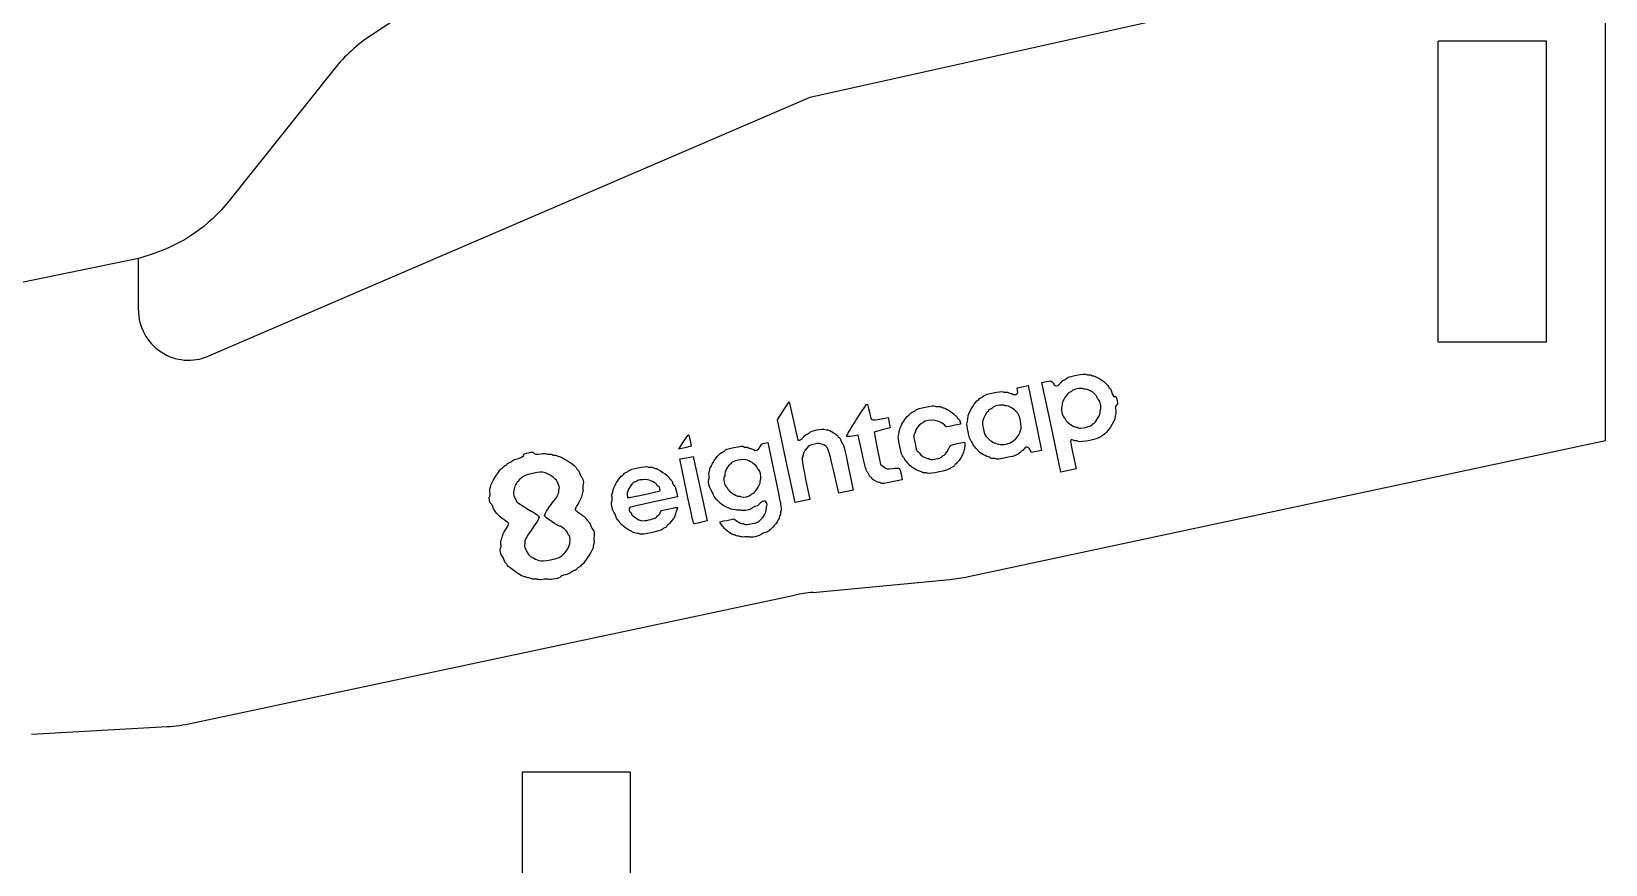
# Model space of a CAD drawing. Header units: centimetres. Extents: x 56783 to 57745, y 15612 to 15912.
# Drawn here: x 57212.46 to 57256.02, y 15751.33 to 15774.4 of the extents above; entities that cross this region are included whole.
import ezdxf

# ---------------------------------------------------------------- set-up
doc = ezdxf.new("R2010")
doc.units = ezdxf.units.CM
doc.header["$MEASUREMENT"] = 0
for name, color, linetype in [('Exterior', 7, 'Continuous'), ('Interior', 4, 'Continuous'), ('Lineas', 3, 'Continuous'), ('Publicidades 2', 30, 'Continuous')]:
    doc.layers.add(name, color=color, linetype=linetype)

msp = doc.modelspace()

# ---------------------------------------------------------------- linework, layer by layer
at = {"layer": 'Exterior'}
for p, q in [((57256.023, 15763.072), (57256.023, 15793.391)), ((57215.416, 15768.11), (57210.499, 15767.099)), ((57238.389, 15759.299), (57256.023, 15763.072)), ((57234.082, 15758.862), (57237.877, 15759.221)), ((57216.892, 15755.237), (57233.575, 15758.785)), ((57212.456, 15754.937), (57216.214, 15755.147))]:
    msp.add_line(p, q, dxfattribs=at)
msp.add_lwpolyline([(57251.392, 15786.026), (57242.485, 15781.873, -0.047169), (57241.696, 15781.593), (57234.205, 15779.698, 0.034969), (57233.615, 15779.505), (57223.92, 15775.547, 0.048603), (57223.157, 15775.146), (57221.865, 15774.296, 0.079223), (57220.831, 15773.352), (57217.917, 15769.695, -0.148355), (57215.792, 15768.23), (57215.416, 15768.11)], format="xyb", dxfattribs=at)
msp.add_lwpolyline([(57230.036, 15735.632), (57230.036, 15744.382), (57229.036, 15744.382), (57229.036, 15753.882), (57226.036, 15753.882), (57226.036, 15744.382), (57225.036, 15744.382), (57225.036, 15735.632)], dxfattribs=at)
for centre, start, end in [((57237.459, 15763.645), 275.3971, 282.0761), ((57234.5, 15754.437), 95.3971, 102.0051), ((57215.968, 15759.584), 273.1842, 282.0051)]:
    msp.add_arc(centre, 4.444, start, end, dxfattribs=at)
at = {"layer": 'Interior'}
for p, q in [((57251.392, 15765.796), (57251.392, 15774.129)), ((57254.392, 15774.129), (57251.392, 15774.129)), ((57254.392, 15765.796), (57254.392, 15774.129)), ((57254.392, 15765.796), (57251.392, 15765.796))]:
    msp.add_line(p, q, dxfattribs=at)
at = {"layer": 'Lineas'}
for p, q in [((57243.426, 15774.664), (57234.002, 15772.567)), ((57234.002, 15772.567), (57217.354, 15765.405)), ((57215.416, 15766.681), (57215.416, 15768.11))]:
    msp.add_line(p, q, dxfattribs=at)
msp.add_arc((57216.805, 15766.681), 1.389, 180, 293.2772, dxfattribs=at)
at = {"layer": 'Publicidades 2'}
for points, knots in [([(57238.819, 15764.307), (57238.801, 15764.287), (57238.767, 15764.266), (57238.744, 15764.261), (57238.722, 15764.256), (57238.696, 15764.237), (57238.686, 15764.219), (57238.675, 15764.2), (57238.655, 15764.182), (57238.642, 15764.179), (57238.598, 15764.17), (57238.411, 15763.867), (57238.386, 15763.764), (57238.374, 15763.712), (57238.365, 15763.656), (57238.369, 15763.641), (57238.372, 15763.626), (57238.365, 15763.592), (57238.354, 15763.568), (57238.325, 15763.508), (57238.412, 15763.097), (57238.463, 15763.052), (57238.482, 15763.036), (57238.504, 15763.001), (57238.509, 15762.976), (57238.514, 15762.951), (57238.553, 15762.9), (57238.594, 15762.858), (57238.636, 15762.819), (57238.67, 15762.781), (57238.672, 15762.773), (57238.681, 15762.737), (57238.921, 15762.602), (57238.961, 15762.611), (57238.971, 15762.613), (57238.987, 15762.602), (57238.998, 15762.589), (57239.007, 15762.575), (57239.035, 15762.566), (57239.058, 15762.571), (57239.082, 15762.577), (57239.122, 15762.571), (57239.144, 15762.56), (57239.177, 15762.543), (57239.249, 15762.552), (57239.45, 15762.594), (57239.712, 15762.65), (57239.732, 15762.658), (57239.851, 15762.763), (57239.851, 15762.763), (57239.902, 15762.804), (57239.902, 15762.804), (57239.916, 15762.813), (57239.934, 15762.834), (57239.938, 15762.851), (57239.952, 15762.89), (57240.012, 15762.901), (57240.048, 15762.87), (57240.065, 15762.858), (57240.088, 15762.821), (57240.103, 15762.79), (57240.103, 15762.79), (57240.127, 15762.733), (57240.127, 15762.733), (57240.127, 15762.733), (57240.413, 15762.794), (57240.413, 15762.794), (57240.413, 15762.794), (57240.229, 15763.695), (57240.229, 15763.695), (57240.229, 15763.695), (57240.043, 15764.595), (57240.043, 15764.595), (57240.043, 15764.595), (57239.739, 15764.531), (57239.739, 15764.531), (57239.739, 15764.531), (57239.75, 15764.45), (57239.75, 15764.45), (57239.761, 15764.37), (57239.758, 15764.365), (57239.698, 15764.347), (57239.655, 15764.334), (57239.627, 15764.336), (57239.611, 15764.352), (57239.598, 15764.367), (57239.576, 15764.377), (57239.563, 15764.374), (57239.547, 15764.371), (57239.523, 15764.38), (57239.507, 15764.392), (57239.49, 15764.405), (57239.459, 15764.412), (57239.436, 15764.407), (57239.413, 15764.402), (57239.374, 15764.408), (57239.35, 15764.419), (57239.29, 15764.448), (57238.862, 15764.358), (57238.819, 15764.307)], [0, 0, 0, 0, 0.030303, 0.030303, 0.030303, 0.060606, 0.060606, 0.060606, 0.090909, 0.090909, 0.090909, 0.121212, 0.121212, 0.121212, 0.151515, 0.151515, 0.151515, 0.181818, 0.181818, 0.181818, 0.212121, 0.212121, 0.212121, 0.242424, 0.242424, 0.242424, 0.272727, 0.272727, 0.272727, 0.30303, 0.30303, 0.30303, 0.333333, 0.333333, 0.333333, 0.363636, 0.363636, 0.363636, 0.393939, 0.393939, 0.393939, 0.424242, 0.424242, 0.424242, 0.454545, 0.454545, 0.454545, 0.484848, 0.484848, 0.484848, 0.515152, 0.515152, 0.515152, 0.545455, 0.545455, 0.545455, 0.575758, 0.575758, 0.575758, 0.606061, 0.606061, 0.606061, 0.636364, 0.636364, 0.636364, 0.666667, 0.666667, 0.666667, 0.69697, 0.69697, 0.69697, 0.727273, 0.727273, 0.727273, 0.757576, 0.757576, 0.757576, 0.787879, 0.787879, 0.787879, 0.818182, 0.818182, 0.818182, 0.848485, 0.848485, 0.848485, 0.878788, 0.878788, 0.878788, 0.909091, 0.909091, 0.909091, 0.939394, 0.939394, 0.939394, 0.969697, 0.969697, 0.969697, 1, 1, 1, 1]), ([(57240.687, 15763.434), (57240.687, 15763.434), (57240.949, 15762.193), (57240.949, 15762.193), (57240.949, 15762.193), (57241.37, 15762.282), (57241.37, 15762.282), (57241.37, 15762.282), (57241.287, 15762.673), (57241.287, 15762.673), (57241.213, 15763.021), (57241.207, 15763.068), (57241.232, 15763.085), (57241.249, 15763.096), (57241.274, 15763.092), (57241.291, 15763.077), (57241.309, 15763.061), (57241.336, 15763.053), (57241.355, 15763.057), (57241.374, 15763.061), (57241.41, 15763.054), (57241.433, 15763.039), (57241.492, 15763.004), (57242.016, 15763.115), (57242.057, 15763.173), (57242.071, 15763.194), (57242.098, 15763.214), (57242.117, 15763.218), (57242.2, 15763.235), (57242.46, 15763.628), (57242.444, 15763.71), (57242.442, 15763.723), (57242.449, 15763.755), (57242.46, 15763.777), (57242.471, 15763.801), (57242.474, 15763.854), (57242.465, 15763.896), (57242.447, 15763.982), (57242.463, 15764.049), (57242.501, 15764.057), (57242.524, 15764.062), (57242.524, 15764.09), (57242.505, 15764.178), (57242.484, 15764.277), (57242.477, 15764.292), (57242.445, 15764.285), (57242.405, 15764.276), (57242.375, 15764.322), (57242.353, 15764.427), (57242.345, 15764.465), (57242.322, 15764.504), (57242.304, 15764.514), (57242.286, 15764.525), (57242.268, 15764.547), (57242.264, 15764.566), (57242.26, 15764.585), (57242.241, 15764.607), (57242.223, 15764.617), (57242.205, 15764.627), (57242.187, 15764.645), (57242.184, 15764.659), (57242.178, 15764.689), (57241.889, 15764.866), (57241.855, 15764.858), (57241.841, 15764.856), (57241.815, 15764.864), (57241.799, 15764.877), (57241.782, 15764.889), (57241.751, 15764.896), (57241.728, 15764.891), (57241.705, 15764.887), (57241.666, 15764.892), (57241.642, 15764.903), (57241.61, 15764.919), (57241.542, 15764.91), (57241.37, 15764.874), (57241.199, 15764.837), (57241.133, 15764.818), (57241.111, 15764.791), (57241.093, 15764.771), (57241.059, 15764.75), (57241.036, 15764.745), (57241.014, 15764.741), (57240.988, 15764.721), (57240.978, 15764.703), (57240.967, 15764.685), (57240.949, 15764.667), (57240.936, 15764.664), (57240.922, 15764.661), (57240.908, 15764.644), (57240.906, 15764.626), (57240.898, 15764.578), (57240.778, 15764.569), (57240.758, 15764.617), (57240.75, 15764.635), (57240.728, 15764.668), (57240.707, 15764.69), (57240.674, 15764.723), (57240.652, 15764.724), (57240.547, 15764.702), (57240.547, 15764.702), (57240.425, 15764.676), (57240.425, 15764.676), (57240.425, 15764.676), (57240.687, 15763.434), (57240.687, 15763.434)], [0, 0, 0, 0, 0.028571, 0.028571, 0.028571, 0.057143, 0.057143, 0.057143, 0.085714, 0.085714, 0.085714, 0.114286, 0.114286, 0.114286, 0.142857, 0.142857, 0.142857, 0.171429, 0.171429, 0.171429, 0.2, 0.2, 0.2, 0.228571, 0.228571, 0.228571, 0.257143, 0.257143, 0.257143, 0.285714, 0.285714, 0.285714, 0.314286, 0.314286, 0.314286, 0.342857, 0.342857, 0.342857, 0.371429, 0.371429, 0.371429, 0.4, 0.4, 0.4, 0.428571, 0.428571, 0.428571, 0.457143, 0.457143, 0.457143, 0.485714, 0.485714, 0.485714, 0.514286, 0.514286, 0.514286, 0.542857, 0.542857, 0.542857, 0.571429, 0.571429, 0.571429, 0.6, 0.6, 0.6, 0.628571, 0.628571, 0.628571, 0.657143, 0.657143, 0.657143, 0.685714, 0.685714, 0.685714, 0.714286, 0.714286, 0.714286, 0.742857, 0.742857, 0.742857, 0.771429, 0.771429, 0.771429, 0.8, 0.8, 0.8, 0.828571, 0.828571, 0.828571, 0.857143, 0.857143, 0.857143, 0.885714, 0.885714, 0.885714, 0.914286, 0.914286, 0.914286, 0.942857, 0.942857, 0.942857, 0.971429, 0.971429, 0.971429, 1, 1, 1, 1]), ([(57233.262, 15763.89), (57233.262, 15763.89), (57233.101, 15763.641), (57233.101, 15763.641), (57233.101, 15763.641), (57233.347, 15762.498), (57233.347, 15762.498), (57233.347, 15762.498), (57233.595, 15761.353), (57233.595, 15761.353), (57233.595, 15761.353), (57233.996, 15761.438), (57233.996, 15761.438), (57233.996, 15761.438), (57233.882, 15762.002), (57233.882, 15762.002), (57233.787, 15762.473), (57233.772, 15762.572), (57233.791, 15762.596), (57233.803, 15762.612), (57233.811, 15762.64), (57233.808, 15762.657), (57233.802, 15762.696), (57233.835, 15762.756), (57233.917, 15762.858), (57233.979, 15762.931), (57233.994, 15762.938), (57234.131, 15762.967), (57234.259, 15762.994), (57234.287, 15762.994), (57234.352, 15762.962), (57234.505, 15762.89), (57234.506, 15762.886), (57234.66, 15762.213), (57234.66, 15762.213), (57234.798, 15761.607), (57234.798, 15761.607), (57234.798, 15761.607), (57235.199, 15761.692), (57235.199, 15761.692), (57235.199, 15761.692), (57235.073, 15762.316), (57235.073, 15762.316), (57234.964, 15762.849), (57234.94, 15762.946), (57234.907, 15762.977), (57234.887, 15762.997), (57234.864, 15763.04), (57234.857, 15763.072), (57234.851, 15763.105), (57234.829, 15763.14), (57234.811, 15763.15), (57234.793, 15763.16), (57234.775, 15763.179), (57234.772, 15763.192), (57234.765, 15763.226), (57234.535, 15763.371), (57234.497, 15763.363), (57234.479, 15763.36), (57234.446, 15763.366), (57234.422, 15763.377), (57234.362, 15763.405), (57234.03, 15763.334), (57233.986, 15763.285), (57233.969, 15763.266), (57233.939, 15763.245), (57233.918, 15763.241), (57233.897, 15763.236), (57233.853, 15763.199), (57233.82, 15763.158), (57233.781, 15763.114), (57233.74, 15763.084), (57233.714, 15763.082), (57233.714, 15763.082), (57233.669, 15763.079), (57233.669, 15763.079), (57233.669, 15763.079), (57233.547, 15763.609), (57233.547, 15763.609), (57233.547, 15763.609), (57233.425, 15764.14), (57233.425, 15764.14), (57233.425, 15764.14), (57233.262, 15763.89), (57233.262, 15763.89)], [0, 0, 0, 0, 0.035714, 0.035714, 0.035714, 0.071429, 0.071429, 0.071429, 0.107143, 0.107143, 0.107143, 0.142857, 0.142857, 0.142857, 0.178571, 0.178571, 0.178571, 0.214286, 0.214286, 0.214286, 0.25, 0.25, 0.25, 0.285714, 0.285714, 0.285714, 0.321429, 0.321429, 0.321429, 0.357143, 0.357143, 0.357143, 0.392857, 0.392857, 0.392857, 0.428571, 0.428571, 0.428571, 0.464286, 0.464286, 0.464286, 0.5, 0.5, 0.5, 0.535714, 0.535714, 0.535714, 0.571429, 0.571429, 0.571429, 0.607143, 0.607143, 0.607143, 0.642857, 0.642857, 0.642857, 0.678571, 0.678571, 0.678571, 0.714286, 0.714286, 0.714286, 0.75, 0.75, 0.75, 0.785714, 0.785714, 0.785714, 0.821429, 0.821429, 0.821429, 0.857143, 0.857143, 0.857143, 0.892857, 0.892857, 0.892857, 0.928571, 0.928571, 0.928571, 0.964286, 0.964286, 0.964286, 1, 1, 1, 1]), ([(57241.55, 15764.505), (57241.573, 15764.493), (57241.61, 15764.487), (57241.631, 15764.492), (57241.669, 15764.5), (57241.859, 15764.404), (57241.865, 15764.376), (57241.867, 15764.366), (57241.884, 15764.35), (57241.903, 15764.338), (57241.922, 15764.324), (57241.941, 15764.296), (57241.946, 15764.273), (57241.951, 15764.25), (57241.972, 15764.217), (57241.992, 15764.201), (57242.014, 15764.182), (57242.037, 15764.129), (57242.049, 15764.071), (57242.061, 15764.014), (57242.061, 15763.956), (57242.049, 15763.93), (57242.038, 15763.907), (57242.032, 15763.868), (57242.036, 15763.847), (57242.046, 15763.801), (57241.898, 15763.551), (57241.856, 15763.542), (57241.84, 15763.538), (57241.82, 15763.52), (57241.81, 15763.502), (57241.784, 15763.455), (57241.471, 15763.389), (57241.428, 15763.421), (57241.411, 15763.434), (57241.384, 15763.442), (57241.368, 15763.439), (57241.328, 15763.43), (57241.093, 15763.59), (57241.084, 15763.632), (57241.08, 15763.651), (57241.06, 15763.681), (57241.041, 15763.697), (57240.99, 15763.74), (57240.94, 15763.973), (57240.974, 15764.014), (57240.986, 15764.03), (57240.993, 15764.064), (57240.988, 15764.089), (57240.976, 15764.146), (57241.13, 15764.386), (57241.188, 15764.398), (57241.211, 15764.403), (57241.244, 15764.424), (57241.26, 15764.443), (57241.279, 15764.465), (57241.334, 15764.489), (57241.399, 15764.503), (57241.464, 15764.516), (57241.524, 15764.517), (57241.55, 15764.505)], [0, 0, 0, 0, 0.05, 0.05, 0.05, 0.1, 0.1, 0.1, 0.15, 0.15, 0.15, 0.2, 0.2, 0.2, 0.25, 0.25, 0.25, 0.3, 0.3, 0.3, 0.35, 0.35, 0.35, 0.4, 0.4, 0.4, 0.45, 0.45, 0.45, 0.5, 0.5, 0.5, 0.55, 0.55, 0.55, 0.6, 0.6, 0.6, 0.65, 0.65, 0.65, 0.7, 0.7, 0.7, 0.75, 0.75, 0.75, 0.8, 0.8, 0.8, 0.85, 0.85, 0.85, 0.9, 0.9, 0.9, 0.95, 0.95, 0.95, 1, 1, 1, 1]), ([(57235.286, 15763.642), (57235.137, 15763.409), (57235.019, 15763.206), (57235.022, 15763.191), (57235.025, 15763.174), (57235.07, 15763.173), (57235.182, 15763.189), (57235.182, 15763.189), (57235.337, 15763.212), (57235.337, 15763.212), (57235.337, 15763.212), (57235.447, 15762.718), (57235.447, 15762.718), (57235.535, 15762.32), (57235.562, 15762.22), (57235.592, 15762.192), (57235.612, 15762.172), (57235.633, 15762.139), (57235.638, 15762.116), (57235.643, 15762.093), (57235.662, 15762.067), (57235.68, 15762.057), (57235.699, 15762.047), (57235.716, 15762.033), (57235.718, 15762.023), (57235.723, 15761.996), (57235.881, 15761.9), (57235.91, 15761.906), (57235.925, 15761.909), (57235.949, 15761.9), (57235.966, 15761.888), (57235.99, 15761.869), (57236.05, 15761.876), (57236.277, 15761.924), (57236.277, 15761.924), (57236.56, 15761.984), (57236.56, 15761.984), (57236.56, 15761.984), (57236.528, 15762.136), (57236.528, 15762.136), (57236.508, 15762.228), (57236.487, 15762.293), (57236.471, 15762.3), (57236.456, 15762.307), (57236.375, 15762.304), (57236.289, 15762.293), (57236.138, 15762.273), (57236.131, 15762.274), (57236.044, 15762.339), (57236.044, 15762.339), (57235.956, 15762.405), (57235.956, 15762.405), (57235.956, 15762.405), (57235.865, 15762.854), (57235.865, 15762.854), (57235.865, 15762.854), (57235.776, 15763.304), (57235.776, 15763.304), (57235.776, 15763.304), (57236.001, 15763.362), (57236.001, 15763.362), (57236.001, 15763.362), (57236.225, 15763.419), (57236.225, 15763.419), (57236.225, 15763.419), (57236.164, 15763.706), (57236.164, 15763.706), (57236.164, 15763.706), (57235.976, 15763.67), (57235.976, 15763.67), (57235.677, 15763.615), (57235.704, 15763.6), (57235.649, 15763.856), (57235.615, 15764.019), (57235.597, 15764.075), (57235.58, 15764.071), (57235.567, 15764.068), (57235.434, 15763.875), (57235.286, 15763.642), (57235.286, 15763.642), (57235.286, 15763.642), (57235.286, 15763.642)], [0, 0, 0, 0, 0.037037, 0.037037, 0.037037, 0.074074, 0.074074, 0.074074, 0.111111, 0.111111, 0.111111, 0.148148, 0.148148, 0.148148, 0.185185, 0.185185, 0.185185, 0.222222, 0.222222, 0.222222, 0.259259, 0.259259, 0.259259, 0.296296, 0.296296, 0.296296, 0.333333, 0.333333, 0.333333, 0.37037, 0.37037, 0.37037, 0.407407, 0.407407, 0.407407, 0.444444, 0.444444, 0.444444, 0.481481, 0.481481, 0.481481, 0.518519, 0.518519, 0.518519, 0.555556, 0.555556, 0.555556, 0.592593, 0.592593, 0.592593, 0.62963, 0.62963, 0.62963, 0.666667, 0.666667, 0.666667, 0.703704, 0.703704, 0.703704, 0.740741, 0.740741, 0.740741, 0.777778, 0.777778, 0.777778, 0.814815, 0.814815, 0.814815, 0.851852, 0.851852, 0.851852, 0.888889, 0.888889, 0.888889, 0.925926, 0.925926, 0.925926, 0.962963, 0.962963, 0.962963, 1, 1, 1, 1]), ([(57236.928, 15763.907), (57236.91, 15763.887), (57236.878, 15763.867), (57236.857, 15763.862), (57236.81, 15763.852), (57236.668, 15763.712), (57236.598, 15763.608), (57236.53, 15763.504), (57236.46, 15763.327), (57236.469, 15763.283), (57236.473, 15763.266), (57236.466, 15763.231), (57236.455, 15763.206), (57236.44, 15763.175), (57236.449, 15763.103), (57236.491, 15762.907), (57236.532, 15762.71), (57236.553, 15762.641), (57236.58, 15762.618), (57236.599, 15762.6), (57236.62, 15762.567), (57236.625, 15762.544), (57236.63, 15762.519), (57236.645, 15762.496), (57236.658, 15762.493), (57236.669, 15762.487), (57236.691, 15762.466), (57236.707, 15762.448), (57236.776, 15762.35), (57236.916, 15762.252), (57237.035, 15762.22), (57237.079, 15762.207), (57237.119, 15762.189), (57237.121, 15762.18), (57237.123, 15762.17), (57237.144, 15762.167), (57237.169, 15762.172), (57237.193, 15762.177), (57237.233, 15762.172), (57237.257, 15762.161), (57237.319, 15762.132), (57237.838, 15762.242), (57237.883, 15762.293), (57237.901, 15762.313), (57237.935, 15762.334), (57237.959, 15762.339), (57237.984, 15762.344), (57238.002, 15762.356), (57237.999, 15762.368), (57237.997, 15762.377), (57238.019, 15762.406), (57238.046, 15762.427), (57238.103, 15762.473), (57238.226, 15762.647), (57238.237, 15762.697), (57238.239, 15762.714), (57238.255, 15762.771), (57238.272, 15762.822), (57238.289, 15762.874), (57238.297, 15762.941), (57238.291, 15762.972), (57238.291, 15762.972), (57238.279, 15763.025), (57238.279, 15763.025), (57238.279, 15763.025), (57238.079, 15762.983), (57238.079, 15762.983), (57237.903, 15762.946), (57237.877, 15762.936), (57237.872, 15762.905), (57237.866, 15762.848), (57237.751, 15762.674), (57237.715, 15762.667), (57237.697, 15762.663), (57237.675, 15762.644), (57237.665, 15762.626), (57237.639, 15762.579), (57237.364, 15762.521), (57237.321, 15762.554), (57237.305, 15762.566), (57237.277, 15762.574), (57237.26, 15762.57), (57237.22, 15762.562), (57237.035, 15762.683), (57237.026, 15762.725), (57237.022, 15762.742), (57237.005, 15762.756), (57236.988, 15762.76), (57236.964, 15762.763), (57236.949, 15762.806), (57236.911, 15762.984), (57236.884, 15763.112), (57236.872, 15763.209), (57236.882, 15763.219), (57236.891, 15763.229), (57236.904, 15763.265), (57236.912, 15763.303), (57236.925, 15763.374), (57237.033, 15763.52), (57237.079, 15763.53), (57237.093, 15763.533), (57237.122, 15763.553), (57237.142, 15763.575), (57237.185, 15763.622), (57237.338, 15763.646), (57237.458, 15763.626), (57237.559, 15763.609), (57237.711, 15763.532), (57237.744, 15763.479), (57237.771, 15763.439), (57237.779, 15763.438), (57237.974, 15763.48), (57237.974, 15763.48), (57238.174, 15763.522), (57238.174, 15763.522), (57238.174, 15763.522), (57238.161, 15763.587), (57238.161, 15763.587), (57238.153, 15763.621), (57238.132, 15763.659), (57238.113, 15763.669), (57238.095, 15763.679), (57238.077, 15763.701), (57238.073, 15763.72), (57238.069, 15763.739), (57238.051, 15763.755), (57238.034, 15763.76), (57238.018, 15763.762), (57238.001, 15763.777), (57237.998, 15763.792), (57237.991, 15763.824), (57237.723, 15763.985), (57237.689, 15763.978), (57237.675, 15763.975), (57237.652, 15763.984), (57237.635, 15763.997), (57237.618, 15764.009), (57237.581, 15764.015), (57237.553, 15764.009), (57237.524, 15764.003), (57237.487, 15764.009), (57237.47, 15764.022), (57237.427, 15764.054), (57236.973, 15763.958), (57236.928, 15763.907), (57236.928, 15763.907), (57236.928, 15763.907), (57236.928, 15763.907)], [0, 0, 0, 0, 0.020408, 0.020408, 0.020408, 0.040816, 0.040816, 0.040816, 0.061224, 0.061224, 0.061224, 0.081633, 0.081633, 0.081633, 0.102041, 0.102041, 0.102041, 0.122449, 0.122449, 0.122449, 0.142857, 0.142857, 0.142857, 0.163265, 0.163265, 0.163265, 0.183673, 0.183673, 0.183673, 0.204082, 0.204082, 0.204082, 0.22449, 0.22449, 0.22449, 0.244898, 0.244898, 0.244898, 0.265306, 0.265306, 0.265306, 0.285714, 0.285714, 0.285714, 0.306122, 0.306122, 0.306122, 0.326531, 0.326531, 0.326531, 0.346939, 0.346939, 0.346939, 0.367347, 0.367347, 0.367347, 0.387755, 0.387755, 0.387755, 0.408163, 0.408163, 0.408163, 0.428571, 0.428571, 0.428571, 0.44898, 0.44898, 0.44898, 0.469388, 0.469388, 0.469388, 0.489796, 0.489796, 0.489796, 0.510204, 0.510204, 0.510204, 0.530612, 0.530612, 0.530612, 0.55102, 0.55102, 0.55102, 0.571429, 0.571429, 0.571429, 0.591837, 0.591837, 0.591837, 0.612245, 0.612245, 0.612245, 0.632653, 0.632653, 0.632653, 0.653061, 0.653061, 0.653061, 0.673469, 0.673469, 0.673469, 0.693878, 0.693878, 0.693878, 0.714286, 0.714286, 0.714286, 0.734694, 0.734694, 0.734694, 0.755102, 0.755102, 0.755102, 0.77551, 0.77551, 0.77551, 0.795918, 0.795918, 0.795918, 0.816327, 0.816327, 0.816327, 0.836735, 0.836735, 0.836735, 0.857143, 0.857143, 0.857143, 0.877551, 0.877551, 0.877551, 0.897959, 0.897959, 0.897959, 0.918367, 0.918367, 0.918367, 0.938776, 0.938776, 0.938776, 0.959184, 0.959184, 0.959184, 0.979592, 0.979592, 0.979592, 1, 1, 1, 1]), ([(57239.369, 15764.044), (57239.393, 15764.033), (57239.427, 15764.026), (57239.442, 15764.029), (57239.48, 15764.037), (57239.685, 15763.927), (57239.692, 15763.893), (57239.695, 15763.879), (57239.711, 15763.861), (57239.729, 15763.852), (57239.803, 15763.812), (57239.886, 15763.419), (57239.834, 15763.352), (57239.822, 15763.337), (57239.815, 15763.314), (57239.817, 15763.3), (57239.824, 15763.268), (57239.719, 15763.126), (57239.634, 15763.056), (57239.54, 15762.98), (57239.339, 15762.932), (57239.228, 15762.963), (57239.095, 15762.998), (57239.018, 15763.04), (57238.928, 15763.13), (57238.842, 15763.216), (57238.835, 15763.229), (57238.803, 15763.379), (57238.777, 15763.502), (57238.775, 15763.559), (57238.792, 15763.622), (57238.818, 15763.716), (57238.889, 15763.852), (57238.917, 15763.859), (57238.927, 15763.861), (57238.937, 15763.877), (57238.942, 15763.894), (57238.944, 15763.91), (57238.966, 15763.929), (57238.991, 15763.934), (57239.018, 15763.94), (57239.046, 15763.959), (57239.056, 15763.978), (57239.08, 15764.023), (57239.309, 15764.071), (57239.369, 15764.044)], [0, 0, 0, 0, 0.066667, 0.066667, 0.066667, 0.133333, 0.133333, 0.133333, 0.2, 0.2, 0.2, 0.266667, 0.266667, 0.266667, 0.333333, 0.333333, 0.333333, 0.4, 0.4, 0.4, 0.466667, 0.466667, 0.466667, 0.533333, 0.533333, 0.533333, 0.6, 0.6, 0.6, 0.666667, 0.666667, 0.666667, 0.733333, 0.733333, 0.733333, 0.8, 0.8, 0.8, 0.866667, 0.866667, 0.866667, 0.933333, 0.933333, 0.933333, 1, 1, 1, 1]), ([(57230.497, 15763.027), (57230.497, 15763.027), (57230.37, 15762.828), (57230.37, 15762.828), (57230.37, 15762.828), (57230.54, 15762.87), (57230.54, 15762.87), (57230.54, 15762.87), (57230.711, 15762.912), (57230.711, 15762.912), (57230.711, 15762.912), (57230.683, 15763.072), (57230.683, 15763.072), (57230.669, 15763.159), (57230.648, 15763.228), (57230.641, 15763.227), (57230.631, 15763.225), (57230.566, 15763.135), (57230.497, 15763.027), (57230.497, 15763.027), (57230.497, 15763.027), (57230.497, 15763.027)], [0, 0, 0, 0, 0.142857, 0.142857, 0.142857, 0.285714, 0.285714, 0.285714, 0.428571, 0.428571, 0.428571, 0.571429, 0.571429, 0.571429, 0.714286, 0.714286, 0.714286, 0.857143, 0.857143, 0.857143, 1, 1, 1, 1]), ([(57231.645, 15762.79), (57231.634, 15762.772), (57231.607, 15762.752), (57231.58, 15762.747), (57231.519, 15762.734), (57231.351, 15762.537), (57231.299, 15762.414), (57231.276, 15762.363), (57231.252, 15762.318), (57231.242, 15762.316), (57231.234, 15762.315), (57231.23, 15762.298), (57231.234, 15762.277), (57231.238, 15762.258), (57231.231, 15762.228), (57231.218, 15762.211), (57231.206, 15762.195), (57231.201, 15762.15), (57231.209, 15762.112), (57231.216, 15762.073), (57231.215, 15762.019), (57231.205, 15761.989), (57231.182, 15761.919), (57231.213, 15761.775), (57231.267, 15761.697), (57231.29, 15761.662), (57231.315, 15761.613), (57231.32, 15761.59), (57231.335, 15761.518), (57231.495, 15761.338), (57231.605, 15761.268), (57231.725, 15761.193), (57231.937, 15761.126), (57232.011, 15761.142), (57232.038, 15761.146), (57232.084, 15761.143), (57232.114, 15761.134), (57232.144, 15761.124), (57232.212, 15761.126), (57232.263, 15761.137), (57232.317, 15761.149), (57232.377, 15761.173), (57232.401, 15761.194), (57232.424, 15761.215), (57232.47, 15761.237), (57232.504, 15761.246), (57232.536, 15761.253), (57232.567, 15761.267), (57232.573, 15761.279), (57232.584, 15761.311), (57232.682, 15761.384), (57232.728, 15761.393), (57232.799, 15761.408), (57232.834, 15761.328), (57232.804, 15761.222), (57232.795, 15761.19), (57232.79, 15761.149), (57232.793, 15761.134), (57232.803, 15761.086), (57232.713, 15760.927), (57232.654, 15760.887), (57232.622, 15760.864), (57232.594, 15760.838), (57232.589, 15760.825), (57232.585, 15760.812), (57232.503, 15760.787), (57232.404, 15760.766), (57232.268, 15760.737), (57232.217, 15760.734), (57232.195, 15760.752), (57232.179, 15760.764), (57232.149, 15760.772), (57232.132, 15760.768), (57232.113, 15760.764), (57232.051, 15760.791), (57231.995, 15760.829), (57231.995, 15760.829), (57231.895, 15760.898), (57231.895, 15760.898), (57231.895, 15760.898), (57231.7, 15760.857), (57231.7, 15760.857), (57231.591, 15760.834), (57231.504, 15760.811), (57231.505, 15760.806), (57231.507, 15760.8), (57231.518, 15760.782), (57231.532, 15760.765), (57231.543, 15760.75), (57231.578, 15760.705), (57231.606, 15760.667), (57231.664, 15760.592), (57231.854, 15760.45), (57231.89, 15760.458), (57231.902, 15760.46), (57231.925, 15760.451), (57231.942, 15760.439), (57231.959, 15760.426), (57231.986, 15760.418), (57232.005, 15760.422), (57232.025, 15760.426), (57232.052, 15760.42), (57232.066, 15760.407), (57232.081, 15760.396), (57232.144, 15760.392), (57232.204, 15760.4), (57232.264, 15760.407), (57232.32, 15760.405), (57232.327, 15760.395), (57232.345, 15760.363), (57232.623, 15760.427), (57232.662, 15760.471), (57232.679, 15760.491), (57232.73, 15760.516), (57232.774, 15760.525), (57232.822, 15760.535), (57232.861, 15760.555), (57232.871, 15760.575), (57232.881, 15760.594), (57232.903, 15760.612), (57232.922, 15760.616), (57232.96, 15760.624), (57233.162, 15760.898), (57233.154, 15760.935), (57233.151, 15760.948), (57233.16, 15760.972), (57233.173, 15760.988), (57233.185, 15761.005), (57233.192, 15761.038), (57233.187, 15761.061), (57233.182, 15761.084), (57233.189, 15761.118), (57233.202, 15761.134), (57233.222, 15761.16), (57233.199, 15761.289), (57233.03, 15762.088), (57233.03, 15762.088), (57232.835, 15763.012), (57232.835, 15763.012), (57232.835, 15763.012), (57232.753, 15762.995), (57232.753, 15762.995), (57232.682, 15762.98), (57232.661, 15762.965), (57232.623, 15762.899), (57232.559, 15762.788), (57232.515, 15762.769), (57232.439, 15762.817), (57232.405, 15762.837), (57232.368, 15762.853), (57232.356, 15762.851), (57232.345, 15762.849), (57232.323, 15762.858), (57232.306, 15762.87), (57232.29, 15762.883), (57232.256, 15762.89), (57232.233, 15762.885), (57232.21, 15762.88), (57232.177, 15762.887), (57232.16, 15762.899), (57232.136, 15762.918), (57232.082, 15762.913), (57231.896, 15762.874), (57231.711, 15762.834), (57231.659, 15762.817), (57231.645, 15762.79), (57231.645, 15762.79), (57231.645, 15762.79), (57231.645, 15762.79)], [0, 0, 0, 0, 0.017857, 0.017857, 0.017857, 0.035714, 0.035714, 0.035714, 0.053571, 0.053571, 0.053571, 0.071429, 0.071429, 0.071429, 0.089286, 0.089286, 0.089286, 0.107143, 0.107143, 0.107143, 0.125, 0.125, 0.125, 0.142857, 0.142857, 0.142857, 0.160714, 0.160714, 0.160714, 0.178571, 0.178571, 0.178571, 0.196429, 0.196429, 0.196429, 0.214286, 0.214286, 0.214286, 0.232143, 0.232143, 0.232143, 0.25, 0.25, 0.25, 0.267857, 0.267857, 0.267857, 0.285714, 0.285714, 0.285714, 0.303571, 0.303571, 0.303571, 0.321429, 0.321429, 0.321429, 0.339286, 0.339286, 0.339286, 0.357143, 0.357143, 0.357143, 0.375, 0.375, 0.375, 0.392857, 0.392857, 0.392857, 0.410714, 0.410714, 0.410714, 0.428571, 0.428571, 0.428571, 0.446429, 0.446429, 0.446429, 0.464286, 0.464286, 0.464286, 0.482143, 0.482143, 0.482143, 0.5, 0.5, 0.5, 0.517857, 0.517857, 0.517857, 0.535714, 0.535714, 0.535714, 0.553571, 0.553571, 0.553571, 0.571429, 0.571429, 0.571429, 0.589286, 0.589286, 0.589286, 0.607143, 0.607143, 0.607143, 0.625, 0.625, 0.625, 0.642857, 0.642857, 0.642857, 0.660714, 0.660714, 0.660714, 0.678571, 0.678571, 0.678571, 0.696429, 0.696429, 0.696429, 0.714286, 0.714286, 0.714286, 0.732143, 0.732143, 0.732143, 0.75, 0.75, 0.75, 0.767857, 0.767857, 0.767857, 0.785714, 0.785714, 0.785714, 0.803571, 0.803571, 0.803571, 0.821429, 0.821429, 0.821429, 0.839286, 0.839286, 0.839286, 0.857143, 0.857143, 0.857143, 0.875, 0.875, 0.875, 0.892857, 0.892857, 0.892857, 0.910714, 0.910714, 0.910714, 0.928571, 0.928571, 0.928571, 0.946429, 0.946429, 0.946429, 0.964286, 0.964286, 0.964286, 0.982143, 0.982143, 0.982143, 1, 1, 1, 1]), ([(57226.083, 15762.672), (57226.091, 15762.632), (57226.019, 15762.589), (57225.9, 15762.564), (57225.843, 15762.552), (57225.788, 15762.526), (57225.771, 15762.507), (57225.753, 15762.487), (57225.715, 15762.465), (57225.687, 15762.459), (57225.66, 15762.453), (57225.629, 15762.433), (57225.618, 15762.415), (57225.608, 15762.397), (57225.586, 15762.378), (57225.567, 15762.374), (57225.548, 15762.37), (57225.526, 15762.351), (57225.516, 15762.333), (57225.506, 15762.315), (57225.486, 15762.297), (57225.47, 15762.294), (57225.428, 15762.285), (57225.157, 15761.858), (57225.167, 15761.814), (57225.171, 15761.793), (57225.163, 15761.764), (57225.151, 15761.747), (57225.137, 15761.73), (57225.134, 15761.686), (57225.144, 15761.636), (57225.155, 15761.587), (57225.152, 15761.542), (57225.138, 15761.525), (57225.107, 15761.485), (57225.139, 15761.332), (57225.185, 15761.303), (57225.204, 15761.29), (57225.226, 15761.25), (57225.234, 15761.214), (57225.253, 15761.122), (57225.386, 15760.973), (57225.538, 15760.871), (57225.607, 15760.824), (57225.665, 15760.778), (57225.667, 15760.769), (57225.669, 15760.757), (57225.635, 15760.692), (57225.592, 15760.621), (57225.547, 15760.552), (57225.508, 15760.48), (57225.506, 15760.464), (57225.502, 15760.447), (57225.485, 15760.395), (57225.467, 15760.347), (57225.449, 15760.298), (57225.443, 15760.231), (57225.45, 15760.19), (57225.458, 15760.152), (57225.454, 15760.105), (57225.442, 15760.085), (57225.414, 15760.041), (57225.444, 15759.896), (57225.491, 15759.856), (57225.51, 15759.838), (57225.534, 15759.793), (57225.542, 15759.753), (57225.551, 15759.715), (57225.573, 15759.675), (57225.591, 15759.665), (57225.609, 15759.655), (57225.628, 15759.631), (57225.632, 15759.61), (57225.642, 15759.566), (57226.062, 15759.286), (57226.104, 15759.295), (57226.119, 15759.298), (57226.145, 15759.29), (57226.162, 15759.277), (57226.178, 15759.265), (57226.206, 15759.257), (57226.225, 15759.261), (57226.244, 15759.265), (57226.272, 15759.257), (57226.288, 15759.244), (57226.305, 15759.232), (57226.342, 15759.226), (57226.369, 15759.231), (57226.398, 15759.237), (57226.441, 15759.232), (57226.465, 15759.222), (57226.487, 15759.21), (57226.549, 15759.209), (57226.603, 15759.221), (57226.656, 15759.232), (57226.726, 15759.233), (57226.76, 15759.224), (57226.834, 15759.202), (57227.097, 15759.253), (57227.101, 15759.29), (57227.104, 15759.305), (57227.156, 15759.33), (57227.236, 15759.351), (57227.307, 15759.372), (57227.38, 15759.403), (57227.398, 15759.421), (57227.416, 15759.441), (57227.452, 15759.46), (57227.481, 15759.466), (57227.509, 15759.472), (57227.539, 15759.492), (57227.549, 15759.511), (57227.559, 15759.529), (57227.581, 15759.547), (57227.6, 15759.551), (57227.619, 15759.555), (57227.641, 15759.574), (57227.652, 15759.592), (57227.662, 15759.61), (57227.682, 15759.628), (57227.697, 15759.632), (57227.737, 15759.64), (57228.01, 15760.067), (57228.001, 15760.109), (57227.997, 15760.128), (57228.004, 15760.163), (57228.015, 15760.186), (57228.026, 15760.21), (57228.031, 15760.251), (57228.026, 15760.276), (57228.021, 15760.301), (57228.023, 15760.367), (57228.029, 15760.422), (57228.041, 15760.514), (57228.039, 15760.526), (57227.99, 15760.605), (57227.962, 15760.651), (57227.935, 15760.707), (57227.93, 15760.73), (57227.925, 15760.751), (57227.892, 15760.804), (57227.856, 15760.844), (57227.819, 15760.885), (57227.782, 15760.93), (57227.771, 15760.944), (57227.76, 15760.958), (57227.696, 15761.006), (57227.628, 15761.052), (57227.561, 15761.097), (57227.503, 15761.145), (57227.501, 15761.154), (57227.499, 15761.166), (57227.532, 15761.233), (57227.575, 15761.304), (57227.62, 15761.373), (57227.659, 15761.445), (57227.661, 15761.462), (57227.666, 15761.479), (57227.682, 15761.534), (57227.699, 15761.585), (57227.716, 15761.637), (57227.725, 15761.699), (57227.721, 15761.72), (57227.716, 15761.743), (57227.719, 15761.805), (57227.725, 15761.858), (57227.738, 15761.951), (57227.735, 15761.962), (57227.687, 15762.042), (57227.658, 15762.09), (57227.63, 15762.149), (57227.625, 15762.174), (57227.619, 15762.199), (57227.598, 15762.234), (57227.578, 15762.252), (57227.559, 15762.268), (57227.539, 15762.298), (57227.535, 15762.317), (57227.526, 15762.359), (57227.103, 15762.639), (57227.063, 15762.63), (57227.048, 15762.627), (57227.022, 15762.636), (57227.006, 15762.648), (57226.989, 15762.661), (57226.956, 15762.667), (57226.929, 15762.662), (57226.904, 15762.657), (57226.876, 15762.665), (57226.868, 15762.679), (57226.857, 15762.692), (57226.827, 15762.7), (57226.798, 15762.694), (57226.77, 15762.688), (57226.727, 15762.693), (57226.703, 15762.704), (57226.678, 15762.715), (57226.618, 15762.716), (57226.561, 15762.704), (57226.443, 15762.679), (57226.359, 15762.689), (57226.35, 15762.729), (57226.345, 15762.752), (57226.317, 15762.752), (57226.21, 15762.729), (57226.103, 15762.707), (57226.078, 15762.695), (57226.083, 15762.672), (57226.083, 15762.672), (57226.083, 15762.672), (57226.083, 15762.672)], [0, 0, 0, 0, 0.014286, 0.014286, 0.014286, 0.028571, 0.028571, 0.028571, 0.042857, 0.042857, 0.042857, 0.057143, 0.057143, 0.057143, 0.071429, 0.071429, 0.071429, 0.085714, 0.085714, 0.085714, 0.1, 0.1, 0.1, 0.114286, 0.114286, 0.114286, 0.128571, 0.128571, 0.128571, 0.142857, 0.142857, 0.142857, 0.157143, 0.157143, 0.157143, 0.171429, 0.171429, 0.171429, 0.185714, 0.185714, 0.185714, 0.2, 0.2, 0.2, 0.214286, 0.214286, 0.214286, 0.228571, 0.228571, 0.228571, 0.242857, 0.242857, 0.242857, 0.257143, 0.257143, 0.257143, 0.271429, 0.271429, 0.271429, 0.285714, 0.285714, 0.285714, 0.3, 0.3, 0.3, 0.314286, 0.314286, 0.314286, 0.328571, 0.328571, 0.328571, 0.342857, 0.342857, 0.342857, 0.357143, 0.357143, 0.357143, 0.371429, 0.371429, 0.371429, 0.385714, 0.385714, 0.385714, 0.4, 0.4, 0.4, 0.414286, 0.414286, 0.414286, 0.428571, 0.428571, 0.428571, 0.442857, 0.442857, 0.442857, 0.457143, 0.457143, 0.457143, 0.471429, 0.471429, 0.471429, 0.485714, 0.485714, 0.485714, 0.5, 0.5, 0.5, 0.514286, 0.514286, 0.514286, 0.528571, 0.528571, 0.528571, 0.542857, 0.542857, 0.542857, 0.557143, 0.557143, 0.557143, 0.571429, 0.571429, 0.571429, 0.585714, 0.585714, 0.585714, 0.6, 0.6, 0.6, 0.614286, 0.614286, 0.614286, 0.628571, 0.628571, 0.628571, 0.642857, 0.642857, 0.642857, 0.657143, 0.657143, 0.657143, 0.671429, 0.671429, 0.671429, 0.685714, 0.685714, 0.685714, 0.7, 0.7, 0.7, 0.714286, 0.714286, 0.714286, 0.728571, 0.728571, 0.728571, 0.742857, 0.742857, 0.742857, 0.757143, 0.757143, 0.757143, 0.771429, 0.771429, 0.771429, 0.785714, 0.785714, 0.785714, 0.8, 0.8, 0.8, 0.814286, 0.814286, 0.814286, 0.828571, 0.828571, 0.828571, 0.842857, 0.842857, 0.842857, 0.857143, 0.857143, 0.857143, 0.871429, 0.871429, 0.871429, 0.885714, 0.885714, 0.885714, 0.9, 0.9, 0.9, 0.914286, 0.914286, 0.914286, 0.928571, 0.928571, 0.928571, 0.942857, 0.942857, 0.942857, 0.957143, 0.957143, 0.957143, 0.971429, 0.971429, 0.971429, 0.985714, 0.985714, 0.985714, 1, 1, 1, 1]), ([(57228.982, 15762.228), (57228.964, 15762.208), (57228.931, 15762.187), (57228.908, 15762.182), (57228.885, 15762.177), (57228.859, 15762.158), (57228.849, 15762.14), (57228.839, 15762.122), (57228.819, 15762.103), (57228.805, 15762.101), (57228.741, 15762.087), (57228.536, 15761.732), (57228.551, 15761.66), (57228.554, 15761.646), (57228.546, 15761.621), (57228.533, 15761.604), (57228.521, 15761.588), (57228.516, 15761.543), (57228.524, 15761.504), (57228.531, 15761.466), (57228.53, 15761.412), (57228.52, 15761.382), (57228.497, 15761.313), (57228.54, 15761.111), (57228.589, 15761.057), (57228.61, 15761.034), (57228.632, 15760.985), (57228.642, 15760.947), (57228.65, 15760.909), (57228.673, 15760.869), (57228.691, 15760.859), (57228.709, 15760.849), (57228.727, 15760.829), (57228.73, 15760.814), (57228.748, 15760.728), (57229.145, 15760.476), (57229.233, 15760.495), (57229.254, 15760.499), (57229.283, 15760.492), (57229.3, 15760.479), (57229.343, 15760.444), (57229.876, 15760.557), (57229.922, 15760.611), (57229.938, 15760.63), (57229.972, 15760.651), (57229.997, 15760.656), (57230.02, 15760.661), (57230.037, 15760.675), (57230.035, 15760.684), (57230.032, 15760.696), (57230.045, 15760.712), (57230.062, 15760.724), (57230.126, 15760.763), (57230.274, 15760.96), (57230.268, 15760.997), (57230.266, 15761.005), (57230.284, 15761.054), (57230.304, 15761.106), (57230.327, 15761.161), (57230.342, 15761.21), (57230.341, 15761.216), (57230.34, 15761.222), (57230.238, 15761.206), (57230.113, 15761.18), (57230.113, 15761.18), (57229.888, 15761.132), (57229.888, 15761.132), (57229.888, 15761.132), (57229.858, 15761.066), (57229.858, 15761.066), (57229.84, 15761.028), (57229.815, 15760.997), (57229.8, 15760.994), (57229.784, 15760.991), (57229.768, 15760.975), (57229.763, 15760.958), (57229.751, 15760.924), (57229.575, 15760.865), (57229.429, 15760.85), (57229.331, 15760.839), (57229.308, 15760.846), (57229.195, 15760.916), (57229.124, 15760.961), (57229.068, 15761.011), (57229.063, 15761.034), (57229.058, 15761.057), (57229.046, 15761.078), (57229.033, 15761.081), (57228.998, 15761.094), (57228.985, 15761.195), (57229.016, 15761.215), (57229.032, 15761.225), (57229.335, 15761.295), (57229.692, 15761.37), (57229.692, 15761.37), (57230.34, 15761.507), (57230.34, 15761.507), (57230.34, 15761.507), (57230.31, 15761.646), (57230.31, 15761.646), (57230.29, 15761.74), (57230.268, 15761.797), (57230.244, 15761.818), (57230.225, 15761.834), (57230.202, 15761.875), (57230.195, 15761.907), (57230.188, 15761.94), (57230.167, 15761.975), (57230.149, 15761.985), (57230.131, 15761.996), (57230.112, 15762.019), (57230.107, 15762.04), (57230.098, 15762.083), (57229.768, 15762.304), (57229.728, 15762.296), (57229.713, 15762.292), (57229.687, 15762.301), (57229.67, 15762.313), (57229.654, 15762.326), (57229.622, 15762.333), (57229.599, 15762.328), (57229.576, 15762.323), (57229.537, 15762.329), (57229.513, 15762.34), (57229.453, 15762.369), (57229.025, 15762.279), (57228.982, 15762.228)], [0, 0, 0, 0, 0.02381, 0.02381, 0.02381, 0.047619, 0.047619, 0.047619, 0.071429, 0.071429, 0.071429, 0.095238, 0.095238, 0.095238, 0.119048, 0.119048, 0.119048, 0.142857, 0.142857, 0.142857, 0.166667, 0.166667, 0.166667, 0.190476, 0.190476, 0.190476, 0.214286, 0.214286, 0.214286, 0.238095, 0.238095, 0.238095, 0.261905, 0.261905, 0.261905, 0.285714, 0.285714, 0.285714, 0.309524, 0.309524, 0.309524, 0.333333, 0.333333, 0.333333, 0.357143, 0.357143, 0.357143, 0.380952, 0.380952, 0.380952, 0.404762, 0.404762, 0.404762, 0.428571, 0.428571, 0.428571, 0.452381, 0.452381, 0.452381, 0.47619, 0.47619, 0.47619, 0.5, 0.5, 0.5, 0.52381, 0.52381, 0.52381, 0.547619, 0.547619, 0.547619, 0.571429, 0.571429, 0.571429, 0.595238, 0.595238, 0.595238, 0.619048, 0.619048, 0.619048, 0.642857, 0.642857, 0.642857, 0.666667, 0.666667, 0.666667, 0.690476, 0.690476, 0.690476, 0.714286, 0.714286, 0.714286, 0.738095, 0.738095, 0.738095, 0.761905, 0.761905, 0.761905, 0.785714, 0.785714, 0.785714, 0.809524, 0.809524, 0.809524, 0.833333, 0.833333, 0.833333, 0.857143, 0.857143, 0.857143, 0.880952, 0.880952, 0.880952, 0.904762, 0.904762, 0.904762, 0.928571, 0.928571, 0.928571, 0.952381, 0.952381, 0.952381, 0.97619, 0.97619, 0.97619, 1, 1, 1, 1]), ([(57230.586, 15761.663), (57230.69, 15761.17), (57230.78, 15760.764), (57230.785, 15760.761), (57230.789, 15760.758), (57230.876, 15760.774), (57230.976, 15760.799), (57230.976, 15760.799), (57231.158, 15760.844), (57231.158, 15760.844), (57231.158, 15760.844), (57230.966, 15761.735), (57230.966, 15761.735), (57230.966, 15761.735), (57230.772, 15762.626), (57230.772, 15762.626), (57230.772, 15762.626), (57230.585, 15762.592), (57230.585, 15762.592), (57230.585, 15762.592), (57230.397, 15762.559), (57230.397, 15762.559), (57230.397, 15762.559), (57230.586, 15761.663), (57230.586, 15761.663)], [0, 0, 0, 0, 0.125, 0.125, 0.125, 0.25, 0.25, 0.25, 0.375, 0.375, 0.375, 0.5, 0.5, 0.5, 0.625, 0.625, 0.625, 0.75, 0.75, 0.75, 0.875, 0.875, 0.875, 1, 1, 1, 1]), ([(57232.272, 15762.522), (57232.38, 15762.485), (57232.531, 15762.373), (57232.542, 15762.32), (57232.546, 15762.301), (57232.567, 15762.269), (57232.586, 15762.253), (57232.633, 15762.213), (57232.66, 15762.083), (57232.639, 15762.005), (57232.629, 15761.973), (57232.625, 15761.93), (57232.629, 15761.911), (57232.638, 15761.865), (57232.479, 15761.62), (57232.435, 15761.611), (57232.418, 15761.607), (57232.388, 15761.587), (57232.37, 15761.567), (57232.33, 15761.521), (57232.16, 15761.485), (57232.103, 15761.51), (57232.08, 15761.522), (57232.043, 15761.528), (57232.024, 15761.524), (57231.974, 15761.513), (57231.741, 15761.672), (57231.731, 15761.723), (57231.726, 15761.744), (57231.706, 15761.772), (57231.688, 15761.784), (57231.665, 15761.799), (57231.645, 15761.845), (57231.63, 15761.917), (57231.613, 15761.994), (57231.614, 15762.04), (57231.63, 15762.059), (57231.642, 15762.076), (57231.65, 15762.105), (57231.645, 15762.126), (57231.632, 15762.189), (57231.743, 15762.4), (57231.796, 15762.413), (57231.808, 15762.416), (57231.826, 15762.434), (57231.836, 15762.452), (57231.849, 15762.476), (57231.895, 15762.494), (57232.015, 15762.52), (57232.155, 15762.549), (57232.189, 15762.548), (57232.272, 15762.522)], [0, 0, 0, 0, 0.058824, 0.058824, 0.058824, 0.117647, 0.117647, 0.117647, 0.176471, 0.176471, 0.176471, 0.235294, 0.235294, 0.235294, 0.294118, 0.294118, 0.294118, 0.352941, 0.352941, 0.352941, 0.411765, 0.411765, 0.411765, 0.470588, 0.470588, 0.470588, 0.529412, 0.529412, 0.529412, 0.588235, 0.588235, 0.588235, 0.647059, 0.647059, 0.647059, 0.705882, 0.705882, 0.705882, 0.764706, 0.764706, 0.764706, 0.823529, 0.823529, 0.823529, 0.882353, 0.882353, 0.882353, 0.941176, 0.941176, 0.941176, 1, 1, 1, 1]), ([(57226.65, 15762.18), (57226.779, 15762.145), (57226.973, 15762.011), (57227.005, 15761.936), (57227.067, 15761.791), (57227.076, 15761.759), (57227.059, 15761.744), (57227.049, 15761.733), (57227.046, 15761.703), (57227.051, 15761.676), (57227.064, 15761.617), (57226.993, 15761.47), (57226.914, 15761.394), (57226.826, 15761.307), (57226.65, 15761.025), (57226.659, 15760.983), (57226.667, 15760.946), (57227.04, 15760.69), (57227.075, 15760.697), (57227.115, 15760.706), (57227.289, 15760.553), (57227.3, 15760.501), (57227.306, 15760.473), (57227.321, 15760.446), (57227.334, 15760.441), (57227.358, 15760.434), (57227.365, 15760.372), (57227.36, 15760.243), (57227.357, 15760.144), (57227.248, 15759.964), (57227.143, 15759.884), (57227.062, 15759.823), (57227.027, 15759.809), (57226.83, 15759.768), (57226.632, 15759.726), (57226.6, 15759.725), (57226.503, 15759.75), (57226.38, 15759.782), (57226.223, 15759.877), (57226.192, 15759.938), (57226.181, 15759.96), (57226.155, 15760.008), (57226.135, 15760.046), (57226.106, 15760.097), (57226.099, 15760.13), (57226.106, 15760.181), (57226.112, 15760.219), (57226.114, 15760.261), (57226.11, 15760.278), (57226.103, 15760.31), (57226.177, 15760.432), (57226.382, 15760.72), (57226.469, 15760.843), (57226.513, 15760.922), (57226.507, 15760.948), (57226.501, 15760.977), (57226.432, 15761.028), (57226.302, 15761.105), (57226.006, 15761.278), (57225.88, 15761.365), (57225.873, 15761.397), (57225.87, 15761.414), (57225.852, 15761.452), (57225.831, 15761.484), (57225.803, 15761.53), (57225.797, 15761.561), (57225.802, 15761.63), (57225.814, 15761.78), (57225.84, 15761.847), (57225.918, 15761.933), (57226.065, 15762.094), (57226.074, 15762.1), (57226.326, 15762.153), (57226.53, 15762.198), (57226.571, 15762.201), (57226.65, 15762.18)], [0, 0, 0, 0, 0.04, 0.04, 0.04, 0.08, 0.08, 0.08, 0.12, 0.12, 0.12, 0.16, 0.16, 0.16, 0.2, 0.2, 0.2, 0.24, 0.24, 0.24, 0.28, 0.28, 0.28, 0.32, 0.32, 0.32, 0.36, 0.36, 0.36, 0.4, 0.4, 0.4, 0.44, 0.44, 0.44, 0.48, 0.48, 0.48, 0.52, 0.52, 0.52, 0.56, 0.56, 0.56, 0.6, 0.6, 0.6, 0.64, 0.64, 0.64, 0.68, 0.68, 0.68, 0.72, 0.72, 0.72, 0.76, 0.76, 0.76, 0.8, 0.8, 0.8, 0.84, 0.84, 0.84, 0.88, 0.88, 0.88, 0.92, 0.92, 0.92, 0.96, 0.96, 0.96, 1, 1, 1, 1]), ([(57229.46, 15761.987), (57229.563, 15761.989), (57229.757, 15761.893), (57229.772, 15761.834), (57229.774, 15761.822), (57229.792, 15761.804), (57229.812, 15761.795), (57229.83, 15761.782), (57229.849, 15761.752), (57229.851, 15761.725), (57229.851, 15761.725), (57229.855, 15761.674), (57229.855, 15761.674), (57229.855, 15761.674), (57229.419, 15761.576), (57229.419, 15761.576), (57229.179, 15761.523), (57228.974, 15761.484), (57228.962, 15761.491), (57228.953, 15761.497), (57228.943, 15761.537), (57228.942, 15761.579), (57228.936, 15761.671), (57229.074, 15761.898), (57229.142, 15761.912), (57229.165, 15761.917), (57229.196, 15761.934), (57229.209, 15761.946), (57229.234, 15761.972), (57229.322, 15761.986), (57229.46, 15761.987), (57229.46, 15761.987), (57229.46, 15761.987), (57229.46, 15761.987)], [0, 0, 0, 0, 0.090909, 0.090909, 0.090909, 0.181818, 0.181818, 0.181818, 0.272727, 0.272727, 0.272727, 0.363636, 0.363636, 0.363636, 0.454545, 0.454545, 0.454545, 0.545455, 0.545455, 0.545455, 0.636364, 0.636364, 0.636364, 0.727273, 0.727273, 0.727273, 0.818182, 0.818182, 0.818182, 0.909091, 0.909091, 0.909091, 1, 1, 1, 1])]:
    msp.add_open_spline(points, degree=3, knots=knots, dxfattribs=at)

doc.saveas('drawing.dxf')
